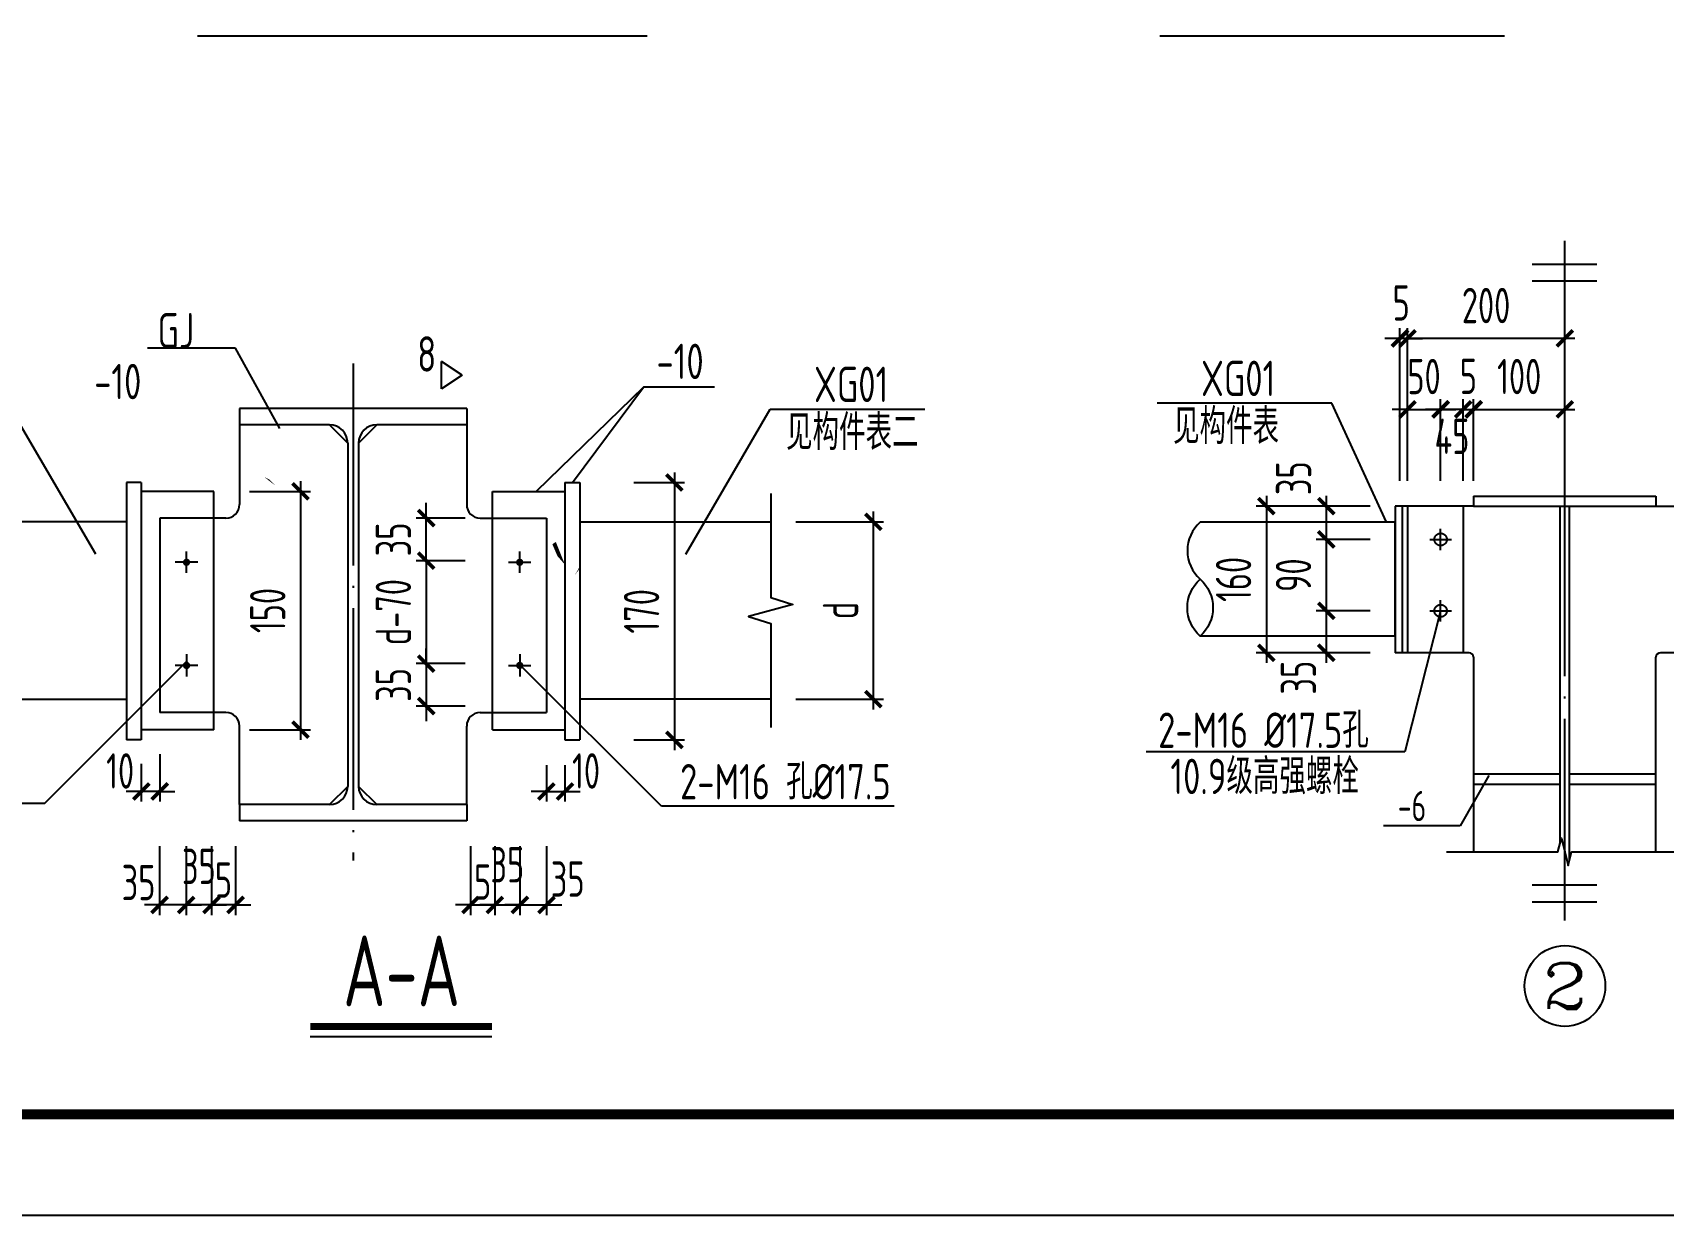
# Model space of a CAD drawing. Extents: x 287065 to 1473467, y 284802 to 344222.
# Drawn here: x 1441221 to 1457378, y 284812 to 296533 of the extents above; entities that cross this region are included whole.
import ezdxf
from ezdxf.enums import TextEntityAlignment as Align

# ---------------------------------------------------------------- set-up
doc = ezdxf.new("R2010")
doc.units = 0
doc.header["$LTSCALE"] = 1000
doc.linetypes.add('CENTER2', pattern=[1.125, 0.75, -0.125, 0.125, -0.125])
doc.linetypes.add('DOTE', pattern=[2.42, 2, -0.2, 0.02, -0.2])
doc.layers.get('0').update_dxf_attribs({"linetype": 'CONTINUOUS'})
doc.layers.get('DEFPOINTS').update_dxf_attribs({"linetype": 'CONTINUOUS'})
for name, color, linetype in [('1', 3, 'CONTINUOUS'), ('AXIS_TEXT', 3, 'CONTINUOUS'), ('CENTRE', 1, 'CENTER2'), ('DIM', 3, 'CONTINUOUS'), ('DOTE', 8, 'DOTE'), ('FRAME', 3, 'CONTINUOUS'), ('NUM', 3, 'CONTINUOUS'), ('TEXT', 7, 'CONTINUOUS'), ('THIN', 7, 'CONTINUOUS'), ('填充', 8, 'CONTINUOUS')]:
    doc.layers.add(name, color=color, linetype=linetype)
doc.styles.add('_TCH_AXIS', font='COMPLEX', dxfattribs={"bigfont": 'GBCBIG'})
doc.styles.add('COMPLEX', font='COMPLEX')
doc.styles.add('TSSD_Dimension', font='tssdeng.shx', dxfattribs={"width": 0.7, "bigfont": 'hztxt.shx'})
doc.styles.add('TSSD_Rein', font='tssdeng.shx', dxfattribs={"width": 0.7, "bigfont": 'hztxt.shx'})
doc.dimstyles.new('TSSD_100_100', dxfattribs={"dimtxt": 350, "dimasz": 150, "dimexe": 100, "dimexo": 250, "dimgap": 150, "dimtad": 1, "dimdec": 0, "dimzin": 0, "dimdsep": 46, "dimtxsty": 'TSSD_Dimension', "dimblk": 'ARCHTICK', "dimcen": 0, "dimdle": 100, "dimclrd": 3, "dimclre": 3, "dimclrt": 7, "dimadec": 0, "dimazin": 0, "dimtfac": 1, "dimtdec": 0, "dimtix": 1, "dimtmove": 2, "dimatfit": 3, "dimfxl": 100, "dimtolj": 1, "dimtzin": 0, "dimarcsym": 0})

# ---------------------------------------------------------------- blocks, each defined once
blk = doc.blocks.new('A$C2F0C53E4')
at = {"layer": 'FRAME'}
for points in [[(10, 42010, 20, 20, 0), (10, 10, 20, 20, 0), (59410, 10, 20, 20, 0), (59410, 42010, 20, 20, 0)], [(2510, 41010, 100, 100, 0), (2510, 1010, 100, 100, 0), (58410, 1010, 100, 100, 0), (58410, 41010, 100, 100, 0)]]:
    blk.add_lwpolyline(points, format="xyseb", close=True, dxfattribs=at)
blk = doc.blocks.new('_ARCHTICK')
at = {"color": 0}
blk.add_lwpolyline([(-0.53, -0.53, 0.25, 0.25, 0), (0.53, 0.53, 0.5, 0.5, 0)], format="xyseb", dxfattribs=at)
blk = doc.blocks.new('*D808')
at = {"layer": 'DEFPOINTS', "color": 0}
for p in [(1442743, 288727), (1442992, 288727), (1442743, 287895)]:
    blk.add_point(p, dxfattribs=at)
at = {"layer": 'DIM', "color": 3, "lineweight": -2}
for p, q in [((1442743, 288477), (1442743, 287795)), ((1442992, 288477), (1442992, 287795)), ((1442743, 287895), (1442593, 287895)), ((1442992, 287895), (1442743, 287895)), ((1442992, 287895), (1443142, 287895))]:
    blk.add_line(p, q, dxfattribs=at)
at = {"layer": 'DIM', "color": 3, "lineweight": -2, "xscale": 150, "yscale": 150, "zscale": 150}
blk.add_blockref('_ARCHTICK', (1442743, 287895), dxfattribs=at)
at = {"layer": 'DIM', "color": 3, "lineweight": -2, "xscale": 150, "yscale": 150, "zscale": 150, "rotation": 180}
blk.add_blockref('_ARCHTICK', (1442992, 287895), dxfattribs=at)
at = {"layer": 'DIM', "color": 7, "insert": (1442868, 288277), "char_height": 350, "attachment_point": 5, "style": 'TSSD_Dimension'}
blk.add_mtext('\\A1;35', dxfattribs=at)
blk = doc.blocks.new('*D809')
at = {"layer": 'DEFPOINTS', "color": 0}
for p in [(1442992, 288727), (1443232, 288727), (1442992, 287895)]:
    blk.add_point(p, dxfattribs=at)
at = {"layer": 'DIM', "color": 3, "lineweight": -2}
for p, q in [((1442992, 288477), (1442992, 287795)), ((1443232, 288477), (1443232, 287795)), ((1442992, 287895), (1442842, 287895)), ((1443232, 287895), (1442992, 287895)), ((1443232, 287895), (1443382, 287895))]:
    blk.add_line(p, q, dxfattribs=at)
at = {"layer": 'DIM', "color": 3, "lineweight": -2, "xscale": 150, "yscale": 150, "zscale": 150}
blk.add_blockref('_ARCHTICK', (1442992, 287895), dxfattribs=at)
at = {"layer": 'DIM', "color": 3, "lineweight": -2, "xscale": 150, "yscale": 150, "zscale": 150, "rotation": 180}
blk.add_blockref('_ARCHTICK', (1443232, 287895), dxfattribs=at)
at = {"layer": 'DIM', "color": 7, "insert": (1443112, 288142), "char_height": 350, "attachment_point": 5, "style": 'TSSD_Dimension'}
blk.add_mtext('\\A1;5', dxfattribs=at)
blk = doc.blocks.new('*D810')
at = {"layer": 'DEFPOINTS', "color": 0}
for p in [(1442297, 289542), (1442481, 289637), (1442297, 289019)]:
    blk.add_point(p, dxfattribs=at)
at = {"layer": 'DIM', "color": 3, "lineweight": -2}
for p, q in [((1442481, 289387), (1442481, 288919)), ((1442297, 289292), (1442297, 288919)), ((1442297, 289019), (1442147, 289019)), ((1442481, 289019), (1442297, 289019)), ((1442481, 289019), (1442631, 289019))]:
    blk.add_line(p, q, dxfattribs=at)
at = {"layer": 'DIM', "color": 3, "lineweight": -2, "xscale": 150, "yscale": 150, "zscale": 150}
blk.add_blockref('_ARCHTICK', (1442297, 289019), dxfattribs=at)
at = {"layer": 'DIM', "color": 3, "lineweight": -2, "xscale": 150, "yscale": 150, "zscale": 150, "rotation": 180}
blk.add_blockref('_ARCHTICK', (1442481, 289019), dxfattribs=at)
at = {"layer": 'DIM', "color": 7, "insert": (1442088, 289222), "char_height": 350, "attachment_point": 5, "style": 'TSSD_Dimension'}
blk.add_mtext('\\A1;10', dxfattribs=at)
blk = doc.blocks.new('*D811')
at = {"layer": 'DEFPOINTS', "color": 0}
for p in [(1442479, 288727), (1442743, 288727), (1442479, 287895)]:
    blk.add_point(p, dxfattribs=at)
at = {"layer": 'DIM', "color": 3, "lineweight": -2}
for p, q in [((1442479, 288477), (1442479, 287795)), ((1442743, 288477), (1442743, 287795)), ((1442479, 287895), (1442329, 287895)), ((1442743, 287895), (1442479, 287895)), ((1442743, 287895), (1442893, 287895))]:
    blk.add_line(p, q, dxfattribs=at)
at = {"layer": 'DIM', "color": 3, "lineweight": -2, "xscale": 150, "yscale": 150, "zscale": 150}
blk.add_blockref('_ARCHTICK', (1442479, 287895), dxfattribs=at)
at = {"layer": 'DIM', "color": 3, "lineweight": -2, "xscale": 150, "yscale": 150, "zscale": 150, "rotation": 180}
blk.add_blockref('_ARCHTICK', (1442743, 287895), dxfattribs=at)
at = {"layer": 'DIM', "color": 7, "insert": (1442270, 288117), "char_height": 350, "attachment_point": 5, "style": 'TSSD_Dimension'}
blk.add_mtext('\\A1;35', dxfattribs=at)
blk = doc.blocks.new('*D812')
at = {"layer": 'DEFPOINTS', "color": 0}
for p in [(1446926, 292078), (1446926, 289529), (1447579, 289529)]:
    blk.add_point(p, dxfattribs=at)
at = {"layer": 'DIM', "color": 3, "lineweight": -2}
for p, q in [((1447579, 292178), (1447579, 289429)), ((1447176, 292078), (1447679, 292078)), ((1447176, 289529), (1447679, 289529))]:
    blk.add_line(p, q, dxfattribs=at)
at = {"layer": 'DIM', "color": 3, "lineweight": -2, "xscale": 150, "yscale": 150, "zscale": 150}
for p, rotation in [((1447579, 292078), 90), ((1447579, 289529), 270)]:
    blk.add_blockref('_ARCHTICK', p, dxfattribs=dict(at, rotation=rotation))
at = {"layer": 'DIM', "color": 7, "insert": (1447254, 290803), "char_height": 350, "attachment_point": 5, "rotation": 90, "style": 'TSSD_Dimension'}
blk.add_mtext('\\A1;170', dxfattribs=at)
blk = doc.blocks.new('*D813')
at = {"layer": 'DEFPOINTS', "color": 0}
for p in [(1446311, 289529), (1446495, 289529), (1446495, 289019)]:
    blk.add_point(p, dxfattribs=at)
at = {"layer": 'DIM', "color": 3, "lineweight": -2}
for p, q in [((1446311, 289279), (1446311, 288919)), ((1446495, 289279), (1446495, 288919)), ((1446311, 289019), (1446161, 289019)), ((1446311, 289019), (1446495, 289019)), ((1446495, 289019), (1446645, 289019))]:
    blk.add_line(p, q, dxfattribs=at)
at = {"layer": 'DIM', "color": 3, "lineweight": -2, "xscale": 150, "yscale": 150, "zscale": 150}
blk.add_blockref('_ARCHTICK', (1446311, 289019), dxfattribs=at)
at = {"layer": 'DIM', "color": 3, "lineweight": -2, "xscale": 150, "yscale": 150, "zscale": 150, "rotation": 180}
blk.add_blockref('_ARCHTICK', (1446495, 289019), dxfattribs=at)
at = {"layer": 'DIM', "color": 7, "insert": (1446704, 289222), "char_height": 350, "attachment_point": 5, "style": 'TSSD_Dimension'}
blk.add_mtext('\\A1;10', dxfattribs=at)
blk = doc.blocks.new('*D814')
at = {"layer": 'DEFPOINTS', "color": 0}
for p in [(1443119, 291991), (1443119, 289631), (1443875, 289631)]:
    blk.add_point(p, dxfattribs=at)
at = {"layer": 'DIM', "color": 3, "lineweight": -2}
for p, q in [((1443369, 291991), (1443975, 291991)), ((1443875, 292091), (1443875, 289531)), ((1443369, 289631), (1443975, 289631))]:
    blk.add_line(p, q, dxfattribs=at)
at = {"layer": 'DIM', "color": 3, "lineweight": -2, "xscale": 150, "yscale": 150, "zscale": 150}
for p, rotation in [((1443875, 291991), 90), ((1443875, 289631), 270)]:
    blk.add_blockref('_ARCHTICK', p, dxfattribs=dict(at, rotation=rotation))
at = {"layer": 'DIM', "color": 7, "insert": (1443550, 290811), "char_height": 350, "attachment_point": 5, "rotation": 90, "style": 'TSSD_Dimension'}
blk.add_mtext('\\A1;150', dxfattribs=at)
blk = doc.blocks.new('*D815')
at = {"layer": 'DEFPOINTS', "color": 0}
for p in [(1445120, 291726), (1445757, 291726), (1445757, 291304)]:
    blk.add_point(p, dxfattribs=at)
at = {"layer": 'DIM', "color": 3, "lineweight": -2}
for p, q in [((1445120, 291726), (1445120, 291876)), ((1445507, 291726), (1445020, 291726)), ((1445120, 291304), (1445120, 291726)), ((1445507, 291304), (1445020, 291304)), ((1445120, 291304), (1445120, 291154))]:
    blk.add_line(p, q, dxfattribs=at)
at = {"layer": 'DIM', "color": 3, "lineweight": -2, "xscale": 150, "yscale": 150, "zscale": 150}
for p, rotation in [((1445120, 291726), 270), ((1445120, 291304), 90)]:
    blk.add_blockref('_ARCHTICK', p, dxfattribs=dict(at, rotation=rotation))
at = {"layer": 'DIM', "color": 7, "insert": (1444795, 291515), "char_height": 350, "attachment_point": 5, "rotation": 90, "style": 'TSSD_Dimension'}
blk.add_mtext('\\A1;35', dxfattribs=at)
blk = doc.blocks.new('*D816')
at = {"layer": 'DEFPOINTS', "color": 0}
for p in [(1445757, 290285), (1445120, 289864), (1445757, 289864)]:
    blk.add_point(p, dxfattribs=at)
at = {"layer": 'DIM', "color": 3, "lineweight": -2}
for p, q in [((1445120, 290285), (1445120, 290435)), ((1445507, 290285), (1445020, 290285)), ((1445120, 290285), (1445120, 289864)), ((1445507, 289864), (1445020, 289864)), ((1445120, 289864), (1445120, 289714))]:
    blk.add_line(p, q, dxfattribs=at)
at = {"layer": 'DIM', "color": 3, "lineweight": -2, "xscale": 150, "yscale": 150, "zscale": 150}
for p, rotation in [((1445120, 290285), 270), ((1445120, 289864), 90)]:
    blk.add_blockref('_ARCHTICK', p, dxfattribs=dict(at, rotation=rotation))
at = {"layer": 'DIM', "color": 7, "insert": (1444795, 290074), "char_height": 350, "attachment_point": 5, "rotation": 90, "style": 'TSSD_Dimension'}
blk.add_mtext('\\A1;35', dxfattribs=at)
blk = doc.blocks.new('*D817')
at = {"layer": 'DEFPOINTS', "color": 0}
for p in [(1446049, 288727), (1446313, 288727), (1446313, 287895)]:
    blk.add_point(p, dxfattribs=at)
at = {"layer": 'DIM', "color": 3, "lineweight": -2}
for p, q in [((1446049, 288477), (1446049, 287795)), ((1446313, 288477), (1446313, 287795)), ((1446049, 287895), (1445899, 287895)), ((1446049, 287895), (1446313, 287895)), ((1446313, 287895), (1446463, 287895))]:
    blk.add_line(p, q, dxfattribs=at)
at = {"layer": 'DIM', "color": 3, "lineweight": -2, "xscale": 150, "yscale": 150, "zscale": 150}
blk.add_blockref('_ARCHTICK', (1446049, 287895), dxfattribs=at)
at = {"layer": 'DIM', "color": 3, "lineweight": -2, "xscale": 150, "yscale": 150, "zscale": 150, "rotation": 180}
blk.add_blockref('_ARCHTICK', (1446313, 287895), dxfattribs=at)
at = {"layer": 'DIM', "color": 7, "insert": (1446522, 288152), "char_height": 350, "attachment_point": 5, "style": 'TSSD_Dimension'}
blk.add_mtext('\\A1;35', dxfattribs=at)
blk = doc.blocks.new('*D818')
at = {"layer": 'DEFPOINTS', "color": 0}
for p in [(1445560, 288727), (1445800, 288727), (1445800, 287895)]:
    blk.add_point(p, dxfattribs=at)
at = {"layer": 'DIM', "color": 3, "lineweight": -2}
for p, q in [((1445560, 288477), (1445560, 287795)), ((1445800, 288477), (1445800, 287795)), ((1445560, 287895), (1445410, 287895)), ((1445560, 287895), (1445800, 287895)), ((1445800, 287895), (1445950, 287895))]:
    blk.add_line(p, q, dxfattribs=at)
at = {"layer": 'DIM', "color": 3, "lineweight": -2, "xscale": 150, "yscale": 150, "zscale": 150}
blk.add_blockref('_ARCHTICK', (1445560, 287895), dxfattribs=at)
at = {"layer": 'DIM', "color": 3, "lineweight": -2, "xscale": 150, "yscale": 150, "zscale": 150, "rotation": 180}
blk.add_blockref('_ARCHTICK', (1445800, 287895), dxfattribs=at)
at = {"layer": 'DIM', "color": 7, "insert": (1445680, 288122), "char_height": 350, "attachment_point": 5, "style": 'TSSD_Dimension'}
blk.add_mtext('\\A1;5', dxfattribs=at)
blk = doc.blocks.new('*D819')
at = {"layer": 'DEFPOINTS', "color": 0}
for p in [(1445800, 288727), (1446049, 288727), (1446049, 287895)]:
    blk.add_point(p, dxfattribs=at)
at = {"layer": 'DIM', "color": 3, "lineweight": -2}
for p, q in [((1445800, 288477), (1445800, 287795)), ((1446049, 288477), (1446049, 287795)), ((1445800, 287895), (1445650, 287895)), ((1445800, 287895), (1446049, 287895)), ((1446049, 287895), (1446199, 287895))]:
    blk.add_line(p, q, dxfattribs=at)
at = {"layer": 'DIM', "color": 3, "lineweight": -2, "xscale": 150, "yscale": 150, "zscale": 150}
blk.add_blockref('_ARCHTICK', (1445800, 287895), dxfattribs=at)
at = {"layer": 'DIM', "color": 3, "lineweight": -2, "xscale": 150, "yscale": 150, "zscale": 150, "rotation": 180}
blk.add_blockref('_ARCHTICK', (1446049, 287895), dxfattribs=at)
at = {"layer": 'DIM', "color": 7, "insert": (1445924, 288293), "char_height": 350, "attachment_point": 5, "style": 'TSSD_Dimension'}
blk.add_mtext('\\A1;35', dxfattribs=at)
blk = doc.blocks.new('*D820')
at = {"layer": 'DEFPOINTS', "color": 0}
for p in [(1448533, 291690), (1448533, 289932), (1449550, 289932)]:
    blk.add_point(p, dxfattribs=at)
at = {"layer": 'DIM', "color": 3, "lineweight": -2}
for p, q in [((1448783, 291690), (1449650, 291690)), ((1449550, 291790), (1449550, 289832)), ((1448783, 289932), (1449650, 289932))]:
    blk.add_line(p, q, dxfattribs=at)
at = {"layer": 'DIM', "color": 3, "lineweight": -2, "xscale": 150, "yscale": 150, "zscale": 150}
for p, rotation in [((1449550, 291690), 90), ((1449550, 289932), 270)]:
    blk.add_blockref('_ARCHTICK', p, dxfattribs=dict(at, rotation=rotation))
at = {"layer": 'DIM', "color": 7, "insert": (1449225, 290811), "char_height": 350, "attachment_point": 5, "rotation": 90, "style": 'TSSD_Dimension'}
blk.add_mtext('\\A1;d', dxfattribs=at)
blk = doc.blocks.new('*D821')
at = {"layer": 'DEFPOINTS', "color": 0}
for p in [(1445757, 291304), (1445120, 290285), (1445757, 290285)]:
    blk.add_point(p, dxfattribs=at)
at = {"layer": 'DIM', "color": 3, "lineweight": -2}
for p, q in [((1445120, 291304), (1445120, 291454)), ((1445507, 291304), (1445020, 291304)), ((1445120, 291304), (1445120, 290285)), ((1445507, 290285), (1445020, 290285)), ((1445120, 290285), (1445120, 290135))]:
    blk.add_line(p, q, dxfattribs=at)
at = {"layer": 'DIM', "color": 3, "lineweight": -2, "xscale": 150, "yscale": 150, "zscale": 150}
for p, rotation in [((1445120, 291304), 270), ((1445120, 290285), 90)]:
    blk.add_blockref('_ARCHTICK', p, dxfattribs=dict(at, rotation=rotation))
at = {"layer": 'DIM', "color": 7, "insert": (1444795, 290795), "char_height": 350, "attachment_point": 5, "rotation": 90, "style": 'TSSD_Dimension'}
blk.add_mtext('\\A1;d-70', dxfattribs=at)
blk = doc.blocks.new('*D931')
at = {"layer": 'DEFPOINTS', "color": 0}
for p in [(1454842, 293506), (1454842, 291845), (1456401, 291845)]:
    blk.add_point(p, dxfattribs=at)
at = {"layer": 'DIM', "color": 3, "lineweight": -2}
for p, q in [((1454842, 292095), (1454842, 293606)), ((1456401, 292095), (1456401, 293606)), ((1456501, 293506), (1454742, 293506))]:
    blk.add_line(p, q, dxfattribs=at)
at = {"layer": 'DIM', "color": 3, "lineweight": -2, "xscale": 150, "yscale": 150, "zscale": 150, "rotation": 180}
blk.add_blockref('_ARCHTICK', (1454842, 293506), dxfattribs=at)
at = {"layer": 'DIM', "color": 3, "lineweight": -2, "xscale": 150, "yscale": 150, "zscale": 150}
blk.add_blockref('_ARCHTICK', (1456401, 293506), dxfattribs=at)
at = {"layer": 'DIM', "color": 7, "insert": (1455621, 293831), "char_height": 350, "attachment_point": 5, "style": 'TSSD_Dimension'}
blk.add_mtext('\\A1;200', dxfattribs=at)
blk = doc.blocks.new('*D932')
at = {"layer": 'DEFPOINTS', "color": 0}
for p in [(1455171, 292803), (1454842, 291845), (1455171, 291845)]:
    blk.add_point(p, dxfattribs=at)
at = {"layer": 'DIM', "color": 3, "lineweight": -2}
for p, q in [((1454842, 292803), (1454692, 292803)), ((1454842, 292095), (1454842, 292903)), ((1454842, 292803), (1455171, 292803)), ((1455171, 292095), (1455171, 292903)), ((1455171, 292803), (1455321, 292803))]:
    blk.add_line(p, q, dxfattribs=at)
at = {"layer": 'DIM', "color": 3, "lineweight": -2, "xscale": 150, "yscale": 150, "zscale": 150}
blk.add_blockref('_ARCHTICK', (1454842, 292803), dxfattribs=at)
at = {"layer": 'DIM', "color": 3, "lineweight": -2, "xscale": 150, "yscale": 150, "zscale": 150, "rotation": 180}
blk.add_blockref('_ARCHTICK', (1455171, 292803), dxfattribs=at)
at = {"layer": 'DIM', "color": 7, "insert": (1455006, 293128), "char_height": 350, "attachment_point": 5, "style": 'TSSD_Dimension'}
blk.add_mtext('\\A1;50', dxfattribs=at)
blk = doc.blocks.new('*D933')
at = {"layer": 'DEFPOINTS', "color": 0}
for p in [(1455171, 292803), (1455171, 291845), (1455394, 291845)]:
    blk.add_point(p, dxfattribs=at)
at = {"layer": 'DIM', "color": 3, "lineweight": -2}
for p, q in [((1455171, 292803), (1455021, 292803)), ((1455171, 292095), (1455171, 292903)), ((1455394, 292803), (1455171, 292803)), ((1455394, 292095), (1455394, 292903)), ((1455394, 292803), (1455544, 292803))]:
    blk.add_line(p, q, dxfattribs=at)
at = {"layer": 'DIM', "color": 3, "lineweight": -2, "xscale": 150, "yscale": 150, "zscale": 150}
blk.add_blockref('_ARCHTICK', (1455171, 292803), dxfattribs=at)
at = {"layer": 'DIM', "color": 3, "lineweight": -2, "xscale": 150, "yscale": 150, "zscale": 150, "rotation": 180}
blk.add_blockref('_ARCHTICK', (1455394, 292803), dxfattribs=at)
at = {"layer": 'DIM', "color": 7, "insert": (1455283, 292536), "char_height": 350, "attachment_point": 5, "style": 'TSSD_Dimension'}
blk.add_mtext('\\A1;45', dxfattribs=at)
blk = doc.blocks.new('*D934')
at = {"layer": 'DEFPOINTS', "color": 0}
for p in [(1456401, 292803), (1455498, 291845), (1456401, 291845)]:
    blk.add_point(p, dxfattribs=at)
at = {"layer": 'DIM', "color": 3, "lineweight": -2}
for p, q in [((1455398, 292803), (1456501, 292803)), ((1455498, 292095), (1455498, 292903)), ((1456401, 292095), (1456401, 292903))]:
    blk.add_line(p, q, dxfattribs=at)
at = {"layer": 'DIM', "color": 3, "lineweight": -2, "xscale": 150, "yscale": 150, "zscale": 150, "rotation": 180}
blk.add_blockref('_ARCHTICK', (1455498, 292803), dxfattribs=at)
at = {"layer": 'DIM', "color": 3, "lineweight": -2, "xscale": 150, "yscale": 150, "zscale": 150}
blk.add_blockref('_ARCHTICK', (1456401, 292803), dxfattribs=at)
at = {"layer": 'DIM', "color": 7, "insert": (1455949, 293128), "char_height": 350, "attachment_point": 5, "style": 'TSSD_Dimension'}
blk.add_mtext('\\A1;100', dxfattribs=at)
blk = doc.blocks.new('*D935')
at = {"layer": 'DEFPOINTS', "color": 0}
for p in [(1455498, 292803), (1455394, 291845), (1455498, 291845)]:
    blk.add_point(p, dxfattribs=at)
at = {"layer": 'DIM', "color": 3, "lineweight": -2}
for p, q in [((1455394, 292803), (1455244, 292803)), ((1455394, 292095), (1455394, 292903)), ((1455394, 292803), (1455498, 292803)), ((1455498, 292095), (1455498, 292903)), ((1455498, 292803), (1455648, 292803))]:
    blk.add_line(p, q, dxfattribs=at)
at = {"layer": 'DIM', "color": 3, "lineweight": -2, "xscale": 150, "yscale": 150, "zscale": 150}
blk.add_blockref('_ARCHTICK', (1455394, 292803), dxfattribs=at)
at = {"layer": 'DIM', "color": 3, "lineweight": -2, "xscale": 150, "yscale": 150, "zscale": 150, "rotation": 180}
blk.add_blockref('_ARCHTICK', (1455498, 292803), dxfattribs=at)
at = {"layer": 'DIM', "color": 7, "insert": (1455446, 293130), "char_height": 350, "attachment_point": 5, "style": 'TSSD_Dimension'}
blk.add_mtext('\\A1;5', dxfattribs=at)
blk = doc.blocks.new('*D936')
at = {"layer": 'DEFPOINTS', "color": 0}
for p in [(1454768, 293506), (1454768, 291845), (1454842, 291845)]:
    blk.add_point(p, dxfattribs=at)
at = {"layer": 'DIM', "color": 3, "lineweight": -2}
for p, q in [((1454768, 292095), (1454768, 293606)), ((1454842, 292095), (1454842, 293606)), ((1454768, 293506), (1454618, 293506)), ((1454842, 293506), (1454768, 293506)), ((1454842, 293506), (1454992, 293506))]:
    blk.add_line(p, q, dxfattribs=at)
at = {"layer": 'DIM', "color": 3, "lineweight": -2, "xscale": 150, "yscale": 150, "zscale": 150}
blk.add_blockref('_ARCHTICK', (1454768, 293506), dxfattribs=at)
at = {"layer": 'DIM', "color": 3, "lineweight": -2, "xscale": 150, "yscale": 150, "zscale": 150, "rotation": 180}
blk.add_blockref('_ARCHTICK', (1454842, 293506), dxfattribs=at)
at = {"layer": 'DIM', "color": 7, "insert": (1454780, 293857), "char_height": 350, "attachment_point": 5, "style": 'TSSD_Dimension'}
blk.add_mtext('\\A1;5', dxfattribs=at)
blk = doc.blocks.new('*D937')
at = {"layer": 'DEFPOINTS', "color": 0}
for p in [(1454721, 291845), (1454038, 291515), (1454721, 291515)]:
    blk.add_point(p, dxfattribs=at)
at = {"layer": 'DIM', "color": 3, "lineweight": -2}
for p, q in [((1454471, 291845), (1453938, 291845)), ((1454038, 291945), (1454038, 291415)), ((1454471, 291515), (1453938, 291515))]:
    blk.add_line(p, q, dxfattribs=at)
at = {"layer": 'DIM', "color": 3, "lineweight": -2, "xscale": 150, "yscale": 150, "zscale": 150}
for p, rotation in [((1454038, 291845), 90), ((1454038, 291515), 270)]:
    blk.add_blockref('_ARCHTICK', p, dxfattribs=dict(at, rotation=rotation))
at = {"layer": 'DIM', "color": 7, "insert": (1453714, 292121), "char_height": 350, "attachment_point": 5, "rotation": 90, "style": 'TSSD_Dimension'}
blk.add_mtext('\\A1;35', dxfattribs=at)
blk = doc.blocks.new('*D938')
at = {"layer": 'DEFPOINTS', "color": 0}
for p in [(1454721, 290808), (1454038, 290393), (1454721, 290393)]:
    blk.add_point(p, dxfattribs=at)
at = {"layer": 'DIM', "color": 3, "lineweight": -2}
for p, q in [((1454038, 290908), (1454038, 290293)), ((1454471, 290808), (1453938, 290808)), ((1454471, 290393), (1453938, 290393))]:
    blk.add_line(p, q, dxfattribs=at)
at = {"layer": 'DIM', "color": 3, "lineweight": -2, "xscale": 150, "yscale": 150, "zscale": 150}
for p, rotation in [((1454038, 290808), 90), ((1454038, 290393), 270)]:
    blk.add_blockref('_ARCHTICK', p, dxfattribs=dict(at, rotation=rotation))
at = {"layer": 'DIM', "color": 7, "insert": (1453762, 290146), "char_height": 350, "attachment_point": 5, "rotation": 90, "style": 'TSSD_Dimension'}
blk.add_mtext('\\A1;35', dxfattribs=at)
blk = doc.blocks.new('*D939')
at = {"layer": 'DEFPOINTS', "color": 0}
for p in [(1454721, 291515), (1454038, 290808), (1454721, 290808)]:
    blk.add_point(p, dxfattribs=at)
at = {"layer": 'DIM', "color": 3, "lineweight": -2}
for p, q in [((1454471, 291515), (1453938, 291515)), ((1454038, 291615), (1454038, 290708)), ((1454471, 290808), (1453938, 290808))]:
    blk.add_line(p, q, dxfattribs=at)
at = {"layer": 'DIM', "color": 3, "lineweight": -2, "xscale": 150, "yscale": 150, "zscale": 150}
for p, rotation in [((1454038, 291515), 90), ((1454038, 290808), 270)]:
    blk.add_blockref('_ARCHTICK', p, dxfattribs=dict(at, rotation=rotation))
at = {"layer": 'DIM', "color": 7, "insert": (1453713, 291161), "char_height": 350, "attachment_point": 5, "rotation": 90, "style": 'TSSD_Dimension'}
blk.add_mtext('\\A1;90', dxfattribs=at)
blk = doc.blocks.new('*D940')
at = {"layer": 'DEFPOINTS', "color": 0}
for p in [(1454721, 291845), (1453444, 290393), (1454721, 290393)]:
    blk.add_point(p, dxfattribs=at)
at = {"layer": 'DIM', "color": 3, "lineweight": -2}
for p, q in [((1454471, 291845), (1453344, 291845)), ((1453444, 291945), (1453444, 290293)), ((1454471, 290393), (1453344, 290393))]:
    blk.add_line(p, q, dxfattribs=at)
at = {"layer": 'DIM', "color": 3, "lineweight": -2, "xscale": 150, "yscale": 150, "zscale": 150}
for p, rotation in [((1453444, 291845), 90), ((1453444, 290393), 270)]:
    blk.add_blockref('_ARCHTICK', p, dxfattribs=dict(at, rotation=rotation))
at = {"layer": 'DIM', "color": 7, "insert": (1453119, 291119), "char_height": 350, "attachment_point": 5, "rotation": 90, "style": 'TSSD_Dimension'}
blk.add_mtext('\\A1;160', dxfattribs=at)
blk = doc.blocks.new('_AXISO')
blk.add_circle((0, 0), 0.5)
at = {"layer": 'AXIS_TEXT', "style": 'COMPLEX', "width": 1.041667}
blk.add_attdef('A', text='', height=0.56, dxfattribs=at).set_placement((-0.25, -0.28), (0.25, -0.28), align=Align.FIT)

msp = doc.modelspace()

# ---------------------------------------------------------------- linework, layer by layer
at = {"layer": '1'}
for p, q in [((1456076.578, 294241.342), (1456719.842, 294241.342)), ((1456076.578, 294075.125), (1456719.842, 294075.125)), ((1443271.096, 292649.072), (1443271.096, 291860.659)), ((1444162.096, 292649.072), (1444342.096, 292469.072)), ((1444630.096, 292649.072), (1444450.096, 292469.072)), ((1445521.096, 292649.072), (1445521.096, 291860.659)), ((1444342.096, 292469.072), (1444342.096, 289069.066)), ((1444450.096, 292469.072), (1444450.096, 289069.066)), ((1442297.121, 292077.613), (1442149.623, 292077.613)), ((1442149.623, 292077.613), (1442149.623, 289529.202)), ((1442297.121, 292077.613), (1442297.121, 289529.202)), ((1443014.453, 291990.528), (1442297.121, 291990.528)), ((1443014.453, 289631.063), (1443014.453, 291990.528)), ((1445777.739, 291990.528), (1446495.071, 291990.528)), ((1445777.739, 289631.063), (1445777.739, 291990.528)), ((1446495.071, 292077.613), (1446642.569, 292077.613)), ((1446495.071, 292077.613), (1446495.071, 289529.202)), ((1446642.569, 292077.613), (1446642.569, 289529.202)), ((1454768.396, 291844.951), (1454720.532, 291844.951)), ((1454720.532, 291844.951), (1454720.532, 290393.299)), ((1455394.37, 291844.951), (1454768.396, 291844.951)), ((1454789.071, 291844.951), (1454789.071, 290393.299)), ((1455497.807, 291844.951), (1454821.457, 291844.951)), ((1454842.132, 291844.951), (1454842.132, 290393.299)), ((1455497.807, 291943.434), (1455497.807, 291844.951)), ((1455497.807, 291943.434), (1457303.517, 291943.434)), ((1455497.807, 291943.434), (1457303.517, 291943.434)), ((1455497.807, 291842.957), (1457303.517, 291842.957)), ((1456355.017, 289092.262), (1456355.017, 291842.957)), ((1456446.307, 289092.262), (1456446.307, 291842.957)), ((1457303.517, 291943.434), (1457303.517, 291844.951)), ((1457303.517, 291844.951), (1457979.867, 291844.951)), ((1442149.623, 291689.863), (1440269.834, 291689.863)), ((1443136.096, 291725.659), (1442481.058, 291725.659)), ((1442481.058, 291725.659), (1442481.058, 289802.142)), ((1445656.096, 291725.659), (1446311.134, 291725.659)), ((1446311.134, 291725.659), (1446311.134, 289802.142)), ((1446642.569, 291689.863), (1448533.451, 291689.863)), ((1454720.532, 290557.189), (1454720.532, 291685.789)), ((1442745.65, 291182.827), (1442745.65, 291396.495)), ((1446046.542, 291182.827), (1446046.542, 291396.495)), ((1442855.936, 291288.503), (1442634.444, 291288.503)), ((1445936.256, 291288.503), (1446157.748, 291288.503)), ((1442745.65, 290379.336), (1442745.65, 290159.083)), ((1446046.542, 290379.336), (1446046.542, 290159.083)), ((1455452.807, 290393.299), (1454720.532, 290393.299)), ((1455497.807, 290348.299), (1455497.807, 288420.731)), ((1457303.517, 288420.731), (1457303.517, 290348.299)), ((1457979.867, 290393.299), (1457348.517, 290393.299)), ((1442855.936, 290267.075), (1442634.444, 290267.075)), ((1445936.256, 290267.075), (1446157.748, 290267.075)), ((1440269.834, 289931.728), (1442149.623, 289931.728)), ((1448533.451, 289931.728), (1446642.569, 289931.728)), ((1443136.096, 289802.142), (1442481.058, 289802.142)), ((1445656.096, 289802.142), (1446311.134, 289802.142)), ((1443014.453, 289631.063), (1442297.121, 289631.063)), ((1443271.096, 288889.066), (1443271.096, 289678.26)), ((1445777.739, 289631.063), (1446495.071, 289631.063)), ((1442297.121, 289529.202), (1442149.623, 289529.202)), ((1446495.071, 289529.202), (1446642.569, 289529.202)), ((1444342.096, 289069.066), (1444162.096, 288889.066)), ((1444450.096, 289069.066), (1444630.096, 288889.066)), ((1455497.807, 289192.74), (1456355.017, 289192.74)), ((1455497.807, 289092.262), (1456355.017, 289092.262)), ((1456355.017, 288508.387), (1456355.017, 289092.262)), ((1456446.307, 289192.74), (1457303.517, 289192.74)), ((1456446.307, 288333.076), (1456446.307, 289092.262)), ((1456446.307, 289092.262), (1457303.517, 289092.262)), ((1456076.578, 288093.591), (1456719.842, 288093.591)), ((1456076.578, 287927.374), (1456719.842, 287927.374))]:
    msp.add_line(p, q, dxfattribs=at)
at = {"layer": '1', "linetype": 'Continuous'}
for p, q in [((1443271.096, 292811.072), (1443271.096, 292649.072)), ((1445521.096, 292811.072), (1443271.096, 292811.072)), ((1445521.096, 292811.072), (1445521.096, 292649.072)), ((1444162.096, 292649.072), (1443271.096, 292649.072)), ((1445521.096, 292649.072), (1444630.096, 292649.072)), ((1445521.096, 288889.066), (1445521.096, 289667.142)), ((1443271.096, 288889.066), (1443271.096, 288727.066)), ((1444162.096, 288889.066), (1443271.096, 288889.066)), ((1445521.096, 288889.066), (1444630.096, 288889.066)), ((1445521.096, 288889.066), (1445521.096, 288727.066)), ((1445521.096, 288727.066), (1443271.096, 288727.066))]:
    msp.add_line(p, q, dxfattribs=at)
at = {"layer": '1', "ltscale": 750}
for p, q in [((1455394.37, 291844.951), (1455394.37, 290393.299)), ((1454720.532, 291685.789), (1452788.226, 291685.789)), ((1454720.532, 290557.189), (1452788.226, 290557.189))]:
    msp.add_line(p, q, dxfattribs=at)
at = {"layer": '1'}
msp.add_lwpolyline([(1452788.226, 291685.789, 0.45), (1452788.226, 291121.489, -0.45), (1452788.226, 290557.189, -0.45), (1452788.226, 291121.489)], format="xyb", dxfattribs=at)
at = {"layer": '1', "const_width": 36}
for points in [[(1442763.65, 291288.503, 1), (1442727.65, 291288.503, 1)], [(1446028.542, 291288.503, -1), (1446064.542, 291288.503, -1)], [(1442763.65, 290267.075, -1), (1442727.65, 290267.075, -1)], [(1446028.542, 290267.075, 1), (1446064.542, 290267.075, 1)]]:
    msp.add_lwpolyline(points, format="xyb", close=True, dxfattribs=at)
at = {"layer": '1'}
msp.add_lwpolyline([(1455227.807, 288420.731), (1456333.162, 288420.731), (1456366.827, 288555.753), (1456434.498, 288285.71), (1456468.162, 288420.731), (1457573.517, 288420.731)], dxfattribs=at)
for centre, radius, start, end in [((1444162.096, 292469.072), 180, 0, 90), ((1444630.096, 292469.072), 180, 90, 180), ((1443136.096, 291860.659), 135, 270, 0), ((1445656.096, 291860.659), 135, 180, 270), ((1455452.807, 290348.299), 45, 0, 90), ((1457348.517, 290348.299), 45, 90, 180), ((1457348.517, 290348.299), 45, 90, 180), ((1443136.096, 289667.142), 135, 0, 90), ((1445656.096, 289667.142), 135, 90, 180)]:
    msp.add_arc(centre, radius, start, end, dxfattribs=at)
at = {"layer": '1', "linetype": 'Continuous'}
for centre, start, end in [((1444162.096, 289069.066), 270, 0), ((1444630.096, 289069.066), 180, 270)]:
    msp.add_arc(centre, 180, start, end, dxfattribs=at)
at = {"layer": 'CENTRE'}
for centre in [(1455170.764, 291514.754), (1455170.764, 290807.873)]:
    msp.add_circle(centre, 61.235, dxfattribs=at)
at = {"layer": 'DOTE'}
for p, q in [((1456400.662, 287739.814), (1456400.662, 294472.579)), ((1444396.096, 293255.776), (1444396.096, 288335.173))]:
    msp.add_line(p, q, dxfattribs=at)
at = {"layer": 'DOTE', "ltscale": 50}
for p, q in [((1455064.53, 291514.754), (1455276.999, 291514.754)), ((1455170.764, 291408.52), (1455170.764, 291620.989)), ((1455170.764, 290701.639), (1455170.764, 290914.108)), ((1455064.53, 290807.873), (1455276.999, 290807.873))]:
    msp.add_line(p, q, dxfattribs=at)
at = {"layer": 'NUM'}
for p, q in [((1442854.848, 296500.803), (1447310.271, 296500.803)), ((1443971.514, 286592.967), (1445771.852, 286592.967))]:
    msp.add_line(p, q, dxfattribs=at)
at = {"layer": 'NUM', "const_width": 70}
msp.add_lwpolyline([(1445771.852, 286692.967), (1443971.514, 286692.967)], dxfattribs=at)
at = {"layer": 'TEXT'}
for p, q in [((1443230.884, 293407.172), (1442360.488, 293407.172)), ((1443670.291, 292612.509), (1443230.884, 293407.172)), ((1445475.099, 293141.186), (1445272.599, 293276.186)), ((1445272.599, 293006.186), (1445272.599, 293276.186)), ((1445475.099, 293141.186), (1445272.599, 293006.186)), ((1447272.992, 293022.06), (1446209.258, 291990.528)), ((1446568.82, 292077.613), (1447272.992, 293022.06)), ((1447975.455, 293022.06), (1447272.992, 293022.06)), ((1441846.067, 291369.46), (1441007.683, 292806.4)), ((1447690.909, 291369.46), (1448529.294, 292806.4)), ((1448529.294, 292806.4), (1450059.11, 292806.4)), ((1454091.834, 292865.73), (1452363.895, 292865.73)), ((1454633.119, 291685.789), (1454091.834, 292865.73)), ((1455170.764, 290807.873), (1454814.978, 289411.872)), ((1441340.294, 288903.978), (1442756.685, 290316.876)), ((1447451.898, 288872.043), (1446035.507, 290284.942)), ((1454814.978, 289411.872), (1452253.875, 289411.872)), ((1455649.736, 289177.459), (1455363.599, 288679.092)), ((1439102.794, 288903.978), (1441340.294, 288903.978)), ((1449755.893, 288872.043), (1447451.898, 288872.043)), ((1455363.599, 288679.092), (1454603.495, 288679.092))]:
    msp.add_line(p, q, dxfattribs=at)
for points in [[(1446495.297, 291264.677, 0, 81, 0), (1446370.048, 291468.211, 0, 0, 0), (1445659.655, 293141.186, 0, 0, 0), (1444883.895, 293141.186, 0, 0, 0)], [(1446636.872, 291221.212, 0, 81, 0), (1446769.46, 291472.397, 0, 0, 0), (1447065.742, 291995.375, 0, 0, 0), (1445659.655, 293141.186, 0, 0, 0)], [(1443565.022, 292108.307, 0, 81, 0), (1443345.355, 292265.299, 0, 0, 0), (1442546.553, 292883.862, 0, 0, 0), (1441668.467, 292883.862, 0, 0, 0)]]:
    msp.add_lwpolyline(points, format="xyseb", dxfattribs=at)
at = {"layer": 'THIN'}
msp.add_line((1452388.578, 296500.803), (1455802.731, 296500.803), dxfattribs=at)
msp.add_lwpolyline([(1448533.451, 291969.863), (1448533.451, 290940.796), (1448753.451, 290870.796), (1448313.451, 290750.796), (1448533.451, 290680.796), (1448533.451, 289651.728)], dxfattribs=at)

# ---------------------------------------------------------------- block references
at = {"layer": 'NUM'}
ref = msp.add_blockref('_AXISO', (1456401.894, 287092.967), dxfattribs=dict(at, xscale=800, yscale=800, zscale=800))
ref.add_attrib('A', '2', dxfattribs={"layer": 'AXIS_TEXT', "height": 452.548, "style": '_TCH_AXIS', "width": 1.5}).set_placement((1456175.62, 286866.692), (1456628.169, 286866.692), align=Align.FIT)
at = {"layer": '填充'}
msp.add_blockref('A$C2F0C53E4', (1414046.971, 284811.708), dxfattribs=at)

# ---------------------------------------------------------------- texts
at = {"layer": 'NUM', "style": 'TSSD_Dimension', "width": 0.7}
msp.add_text('A-A', height=700, dxfattribs=at).set_placement((1445455.987, 286892.967), align=Align.RIGHT)
at = {"layer": 'TEXT', "style": 'TSSD_Rein', "width": 0.75}
for s, p in [('GJ', (1442457.625, 293582.423)), ('-10', (1441830.658, 293078.122)), ('XG01', (1452797.079, 293109.641)), ('XG01', (1448962.477, 293050.311)), ('见构件表二', (1448685.443, 292575.95)), ('见构件表', (1452520.044, 292635.28)), ('2-M16 %%C17.5孔', (1452371.42, 289625.961)), ('2-M16 孔%%C17.5', (1447634.792, 289115.928))]:
    msp.add_text(s, height=350, dxfattribs=at).set_placement(p, align=Align.MIDDLE_LEFT)
at = {"layer": 'TEXT'}
for s, height, style, width, p in [('8', 350, 'TSSD_Rein', 0.75, (1445031.308, 293176.105)), ('-10', 350, 'TSSD_Rein', 0.75, (1447401.965, 293102.843)), ('10.9级高强螺栓', 350, 'TSSD_Rein', 0.75, (1452493.726, 288993.484)), ('-6', 300, 'TSSD_Dimension', 0.7, (1454746.139, 288725.119))]:
    msp.add_text(s, height=height, dxfattribs=dict(at, style=style, width=width)).set_placement(p)

# ---------------------------------------------------------------- dimensions: what is measured, and where the dimension line sits
at = {"layer": 'DIM'}
for base, p1, p2, text, picture, middle in [((1454768.396, 293506.317), (1454842.132, 291844.951), (1454768.396, 291844.951), '5', '*D936', (1454779.775, 293857.345)), ((1455497.807, 292803.424), (1455394.37, 291844.951), (1455497.807, 291844.951), '5', '*D935', (1455446.088, 293130.256)), ((1442297.121, 289019.044), (1442481.058, 289637.084), (1442297.121, 289542.185), '10', '*D810', (1442087.731, 289221.544)), ((1446495.071, 289019.044), (1446311.134, 289529.202), (1446495.071, 289529.202), '10', '*D813', (1446704.461, 289221.544))]:
    dim = msp.add_linear_dim(base=base, p1=p1, p2=p2, text=text, dimstyle='TSSD_100_100', dxfattribs=at)
    dim.commit()
    dim.dimension.update_dxf_attribs({"geometry": picture, "text_midpoint": middle, "dimtype": 128})
for base, p1, p2, angle, text, picture, middle in [((1454842.132, 293506.317), (1456400.662, 291844.951), (1454842.132, 291844.951), 180, '200', '*D931', (1455621.397, 293831.317)), ((1447578.63, 289529.202), (1446926.252, 292077.613), (1446926.252, 289529.202), 90, '170', '*D812', (1447253.63, 290803.408)), ((1443874.832, 289631.063), (1443119.085, 291990.528), (1443119.085, 289631.063), 90, '150', '*D814', (1443549.832, 290810.796)), ((1445119.576, 291725.659), (1445756.7, 291304.281), (1445756.7, 291725.659), 90, '35', '*D815', (1444794.576, 291514.97)), ((1453444.204, 290393.299), (1454720.532, 291844.951), (1454720.532, 290393.299), 90, '160', '*D940', (1453119.204, 291119.125)), ((1449550.117, 289931.728), (1448533.451, 291689.863), (1448533.451, 289931.728), 90, 'd', '*D820', (1449225.117, 290810.796)), ((1454038.393, 290807.873), (1454720.532, 291514.754), (1454720.532, 290807.873), 90, '90', '*D939', (1453713.393, 291161.314)), ((1445119.576, 290285.074), (1445756.7, 291304.281), (1445756.7, 290285.074), 90, 'd-70', '*D821', (1444794.576, 290794.678)), ((1445119.576, 289863.696), (1445756.7, 290285.074), (1445756.7, 289863.696), 90, '35', '*D816', (1444794.576, 290074.385))]:
    dim = msp.add_linear_dim(base=base, p1=p1, p2=p2, angle=angle, text=text, dimstyle='TSSD_100_100', dxfattribs=at)
    dim.commit()
    dim.dimension.update_dxf_attribs({"geometry": picture, "text_midpoint": middle})
for base, p1, p2, text, picture, middle in [((1455170.764, 292803.424), (1454842.132, 291844.951), (1455170.764, 291844.951), '50', '*D932', (1455006.448, 293128.424)), ((1456400.662, 292803.424), (1455497.807, 291844.951), (1456400.662, 291844.951), '100', '*D934', (1455949.234, 293128.424))]:
    dim = msp.add_linear_dim(base=base, p1=p1, p2=p2, text=text, dimstyle='TSSD_100_100', dxfattribs=at)
    dim.commit()
    dim.dimension.update_dxf_attribs({"geometry": picture, "text_midpoint": middle})
for base, p1, p2, angle, text, picture, middle in [((1455170.764, 292802.962), (1455394.37, 291844.951), (1455170.764, 291844.951), 180, '45', '*D933', (1455282.567, 292535.501)), ((1454038.393, 291514.754), (1454720.532, 291844.951), (1454720.532, 291514.754), 90, '35', '*D937', (1453713.905, 292121.058)), ((1454038.393, 290393.299), (1454720.532, 290807.873), (1454720.532, 290393.299), 90, '35', '*D938', (1453761.898, 290146.091)), ((1442478.846, 287894.673), (1442743.438, 288727.066), (1442478.846, 288727.066), 180, '35', '*D811', (1442270.176, 288116.749)), ((1442743.438, 287894.673), (1442991.959, 288727.066), (1442743.438, 288727.066), 180, '35', '*D808', (1442867.698, 288276.786)), ((1442991.959, 287894.673), (1443231.836, 288727.066), (1442991.959, 288727.066), 180, '5', '*D809', (1443111.898, 288141.692)), ((1445800.233, 287894.673), (1445560.356, 288727.066), (1445800.233, 288727.066), 180, '5', '*D818', (1445680.294, 288121.666)), ((1446048.754, 287894.673), (1445800.233, 288727.066), (1446048.754, 288727.066), 180, '35', '*D819', (1445924.494, 288293.342)), ((1446313.346, 287894.673), (1446048.754, 288727.066), (1446313.346, 288727.066), 180, '35', '*D817', (1446522.016, 288151.501))]:
    dim = msp.add_linear_dim(base=base, p1=p1, p2=p2, angle=angle, text=text, dimstyle='TSSD_100_100', dxfattribs=at)
    dim.commit()
    dim.dimension.update_dxf_attribs({"geometry": picture, "text_midpoint": middle, "dimtype": 128})

doc.saveas('drawing.dxf')
